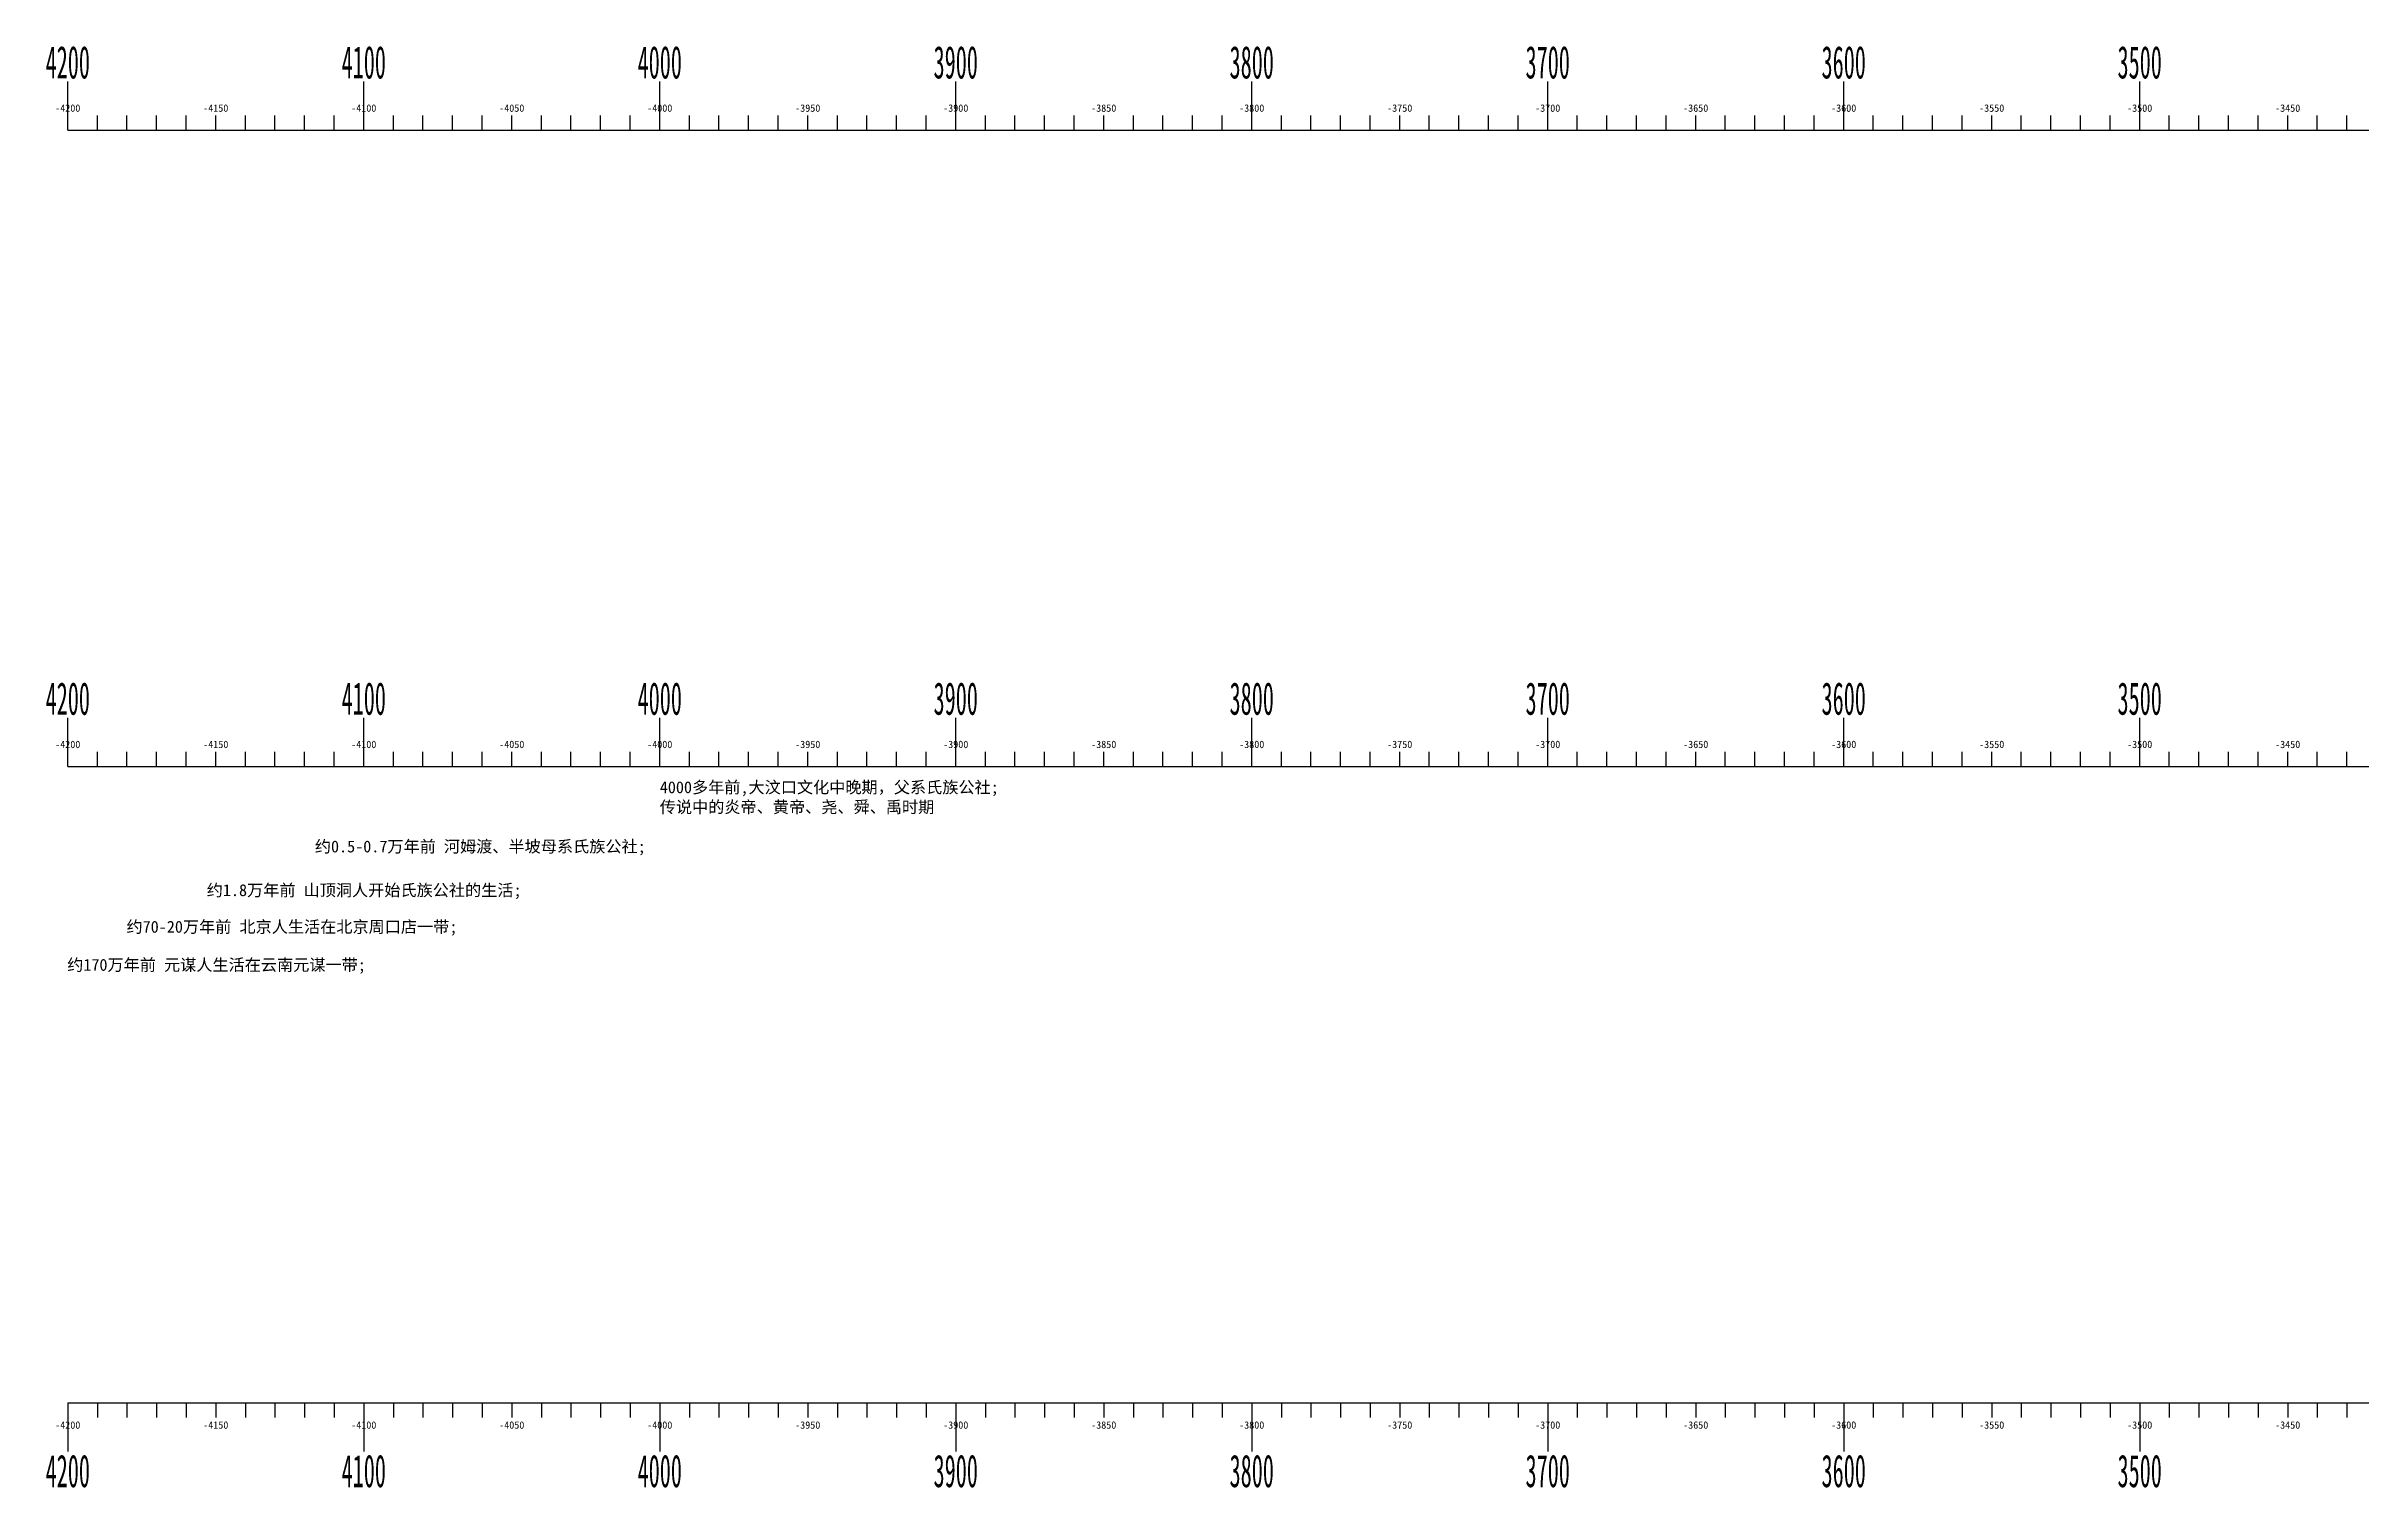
# Model space of a CAD drawing. Header units: millimetres. Extents: x 832 to 7246, y 34 to 740.
# Drawn here: x 832 to 1614, y 253 to 740 of the extents above; entities that cross this region are included whole.
import ezdxf
from ezdxf.enums import TextEntityAlignment as Align

# ---------------------------------------------------------------- set-up
doc = ezdxf.new("R2010")
doc.units = ezdxf.units.MM
doc.header["$LTSCALE"] = 0.3
for name, color, linetype in [('event', 7, 'Continuous'), ('基准', 7, 'Continuous'), ('朝代', 7, 'Continuous')]:
    doc.layers.add(name, color=color, linetype=linetype)
doc.styles.get("Standard").update_dxf_attribs({"font": ''})
doc.styles.get('Standard').set_extended_font_data('SimSun')

# ---------------------------------------------------------------- blocks, each defined once
blk = doc.blocks.new('h1')
blk.add_line((0, 0), (0, 5))
blk.add_attdef('22', text='', height=2.5).set_placement((0, 7.5), align=Align.MIDDLE_CENTER)
blk = doc.blocks.new('h8')
at = {"layer": '朝代', "color": 7}
blk.add_line((0, 0), (0, 16.5), dxfattribs=at)
at = {"layer": '朝代', "color": 1, "width": 0.5}
blk.add_attdef('00', text='', height=11, dxfattribs=at).set_placement((0, 23), align=Align.MIDDLE_CENTER)

msp = doc.modelspace()

# ---------------------------------------------------------------- linework, layer by layer
at = {"layer": '基准'}
for p, q in [((848.809, 711.294), (848.809, 716.294)), ((858.809, 711.294), (858.809, 716.294)), ((868.809, 711.294), (868.809, 716.294)), ((878.809, 711.294), (878.809, 716.294)), ((898.809, 711.294), (898.809, 716.294)), ((908.809, 711.294), (908.809, 716.294)), ((918.809, 711.294), (918.809, 716.294)), ((928.809, 711.294), (928.809, 716.294)), ((948.809, 711.294), (948.809, 716.294)), ((958.809, 711.294), (958.809, 716.294)), ((968.809, 711.294), (968.809, 716.294)), ((978.809, 711.294), (978.809, 716.294)), ((998.809, 711.294), (998.809, 716.294)), ((1008.809, 711.294), (1008.809, 716.294)), ((1018.809, 711.294), (1018.809, 716.294)), ((1028.809, 711.294), (1028.809, 716.294)), ((1048.809, 711.294), (1048.809, 716.294)), ((1058.809, 711.294), (1058.809, 716.294)), ((1068.809, 711.294), (1068.809, 716.294)), ((1078.809, 711.294), (1078.809, 716.294)), ((1098.809, 711.294), (1098.809, 716.294)), ((1108.809, 711.294), (1108.809, 716.294)), ((1118.809, 711.294), (1118.809, 716.294)), ((1128.809, 711.294), (1128.809, 716.294)), ((1148.809, 711.294), (1148.809, 716.294)), ((1158.809, 711.294), (1158.809, 716.294)), ((1168.809, 711.294), (1168.809, 716.294)), ((1178.809, 711.294), (1178.809, 716.294)), ((1198.809, 711.294), (1198.809, 716.294)), ((1208.809, 711.294), (1208.809, 716.294)), ((1218.809, 711.294), (1218.809, 716.294)), ((1228.809, 711.294), (1228.809, 716.294)), ((1248.809, 711.294), (1248.809, 716.294)), ((1258.809, 711.294), (1258.809, 716.294)), ((1268.809, 711.294), (1268.809, 716.294)), ((1278.809, 711.294), (1278.809, 716.294)), ((1298.809, 711.294), (1298.809, 716.294)), ((1308.809, 711.294), (1308.809, 716.294)), ((1318.809, 711.294), (1318.809, 716.294)), ((1328.809, 711.294), (1328.809, 716.294)), ((1348.809, 711.294), (1348.809, 716.294)), ((1358.809, 711.294), (1358.809, 716.294)), ((1368.809, 711.294), (1368.809, 716.294)), ((1378.809, 711.294), (1378.809, 716.294)), ((1398.809, 711.294), (1398.809, 716.294)), ((1408.809, 711.294), (1408.809, 716.294)), ((1418.809, 711.294), (1418.809, 716.294)), ((1428.809, 711.294), (1428.809, 716.294)), ((1448.809, 711.294), (1448.809, 716.294)), ((1458.809, 711.294), (1458.809, 716.294)), ((1468.809, 711.294), (1468.809, 716.294)), ((1478.809, 711.294), (1478.809, 716.294)), ((1498.809, 711.294), (1498.809, 716.294)), ((1508.809, 711.294), (1508.809, 716.294)), ((1518.809, 711.294), (1518.809, 716.294)), ((1528.809, 711.294), (1528.809, 716.294)), ((1548.809, 711.294), (1548.809, 716.294)), ((1558.809, 711.294), (1558.809, 716.294)), ((1568.809, 711.294), (1568.809, 716.294)), ((1578.809, 711.294), (1578.809, 716.294)), ((1598.809, 711.294), (1598.809, 716.294)), ((1608.809, 711.294), (1608.809, 716.294)), ((838.809, 711.294), (7238.809, 711.294)), ((848.809, 496.294), (848.809, 501.294)), ((858.809, 496.294), (858.809, 501.294)), ((868.809, 496.294), (868.809, 501.294)), ((878.809, 496.294), (878.809, 501.294)), ((898.809, 496.294), (898.809, 501.294)), ((908.809, 496.294), (908.809, 501.294)), ((918.809, 496.294), (918.809, 501.294)), ((928.809, 496.294), (928.809, 501.294)), ((948.809, 496.294), (948.809, 501.294)), ((958.809, 496.294), (958.809, 501.294)), ((968.809, 496.294), (968.809, 501.294)), ((978.809, 496.294), (978.809, 501.294)), ((998.809, 496.294), (998.809, 501.294)), ((1008.809, 496.294), (1008.809, 501.294)), ((1018.809, 496.294), (1018.809, 501.294)), ((1028.809, 496.294), (1028.809, 501.294)), ((1048.809, 496.294), (1048.809, 501.294)), ((1058.809, 496.294), (1058.809, 501.294)), ((1068.809, 496.294), (1068.809, 501.294)), ((1078.809, 496.294), (1078.809, 501.294)), ((1098.809, 496.294), (1098.809, 501.294)), ((1108.809, 496.294), (1108.809, 501.294)), ((1118.809, 496.294), (1118.809, 501.294)), ((1128.809, 496.294), (1128.809, 501.294)), ((1148.809, 496.294), (1148.809, 501.294)), ((1158.809, 496.294), (1158.809, 501.294)), ((1168.809, 496.294), (1168.809, 501.294)), ((1178.809, 496.294), (1178.809, 501.294)), ((1198.809, 496.294), (1198.809, 501.294)), ((1208.809, 496.294), (1208.809, 501.294)), ((1218.809, 496.294), (1218.809, 501.294)), ((1228.809, 496.294), (1228.809, 501.294)), ((1248.809, 496.294), (1248.809, 501.294)), ((1258.809, 496.294), (1258.809, 501.294)), ((1268.809, 496.294), (1268.809, 501.294)), ((1278.809, 496.294), (1278.809, 501.294)), ((1298.809, 496.294), (1298.809, 501.294)), ((1308.809, 496.294), (1308.809, 501.294)), ((1318.809, 496.294), (1318.809, 501.294)), ((1328.809, 496.294), (1328.809, 501.294)), ((1348.809, 496.294), (1348.809, 501.294)), ((1358.809, 496.294), (1358.809, 501.294)), ((1368.809, 496.294), (1368.809, 501.294)), ((1378.809, 496.294), (1378.809, 501.294)), ((1398.809, 496.294), (1398.809, 501.294)), ((1408.809, 496.294), (1408.809, 501.294)), ((1418.809, 496.294), (1418.809, 501.294)), ((1428.809, 496.294), (1428.809, 501.294)), ((1448.809, 496.294), (1448.809, 501.294)), ((1458.809, 496.294), (1458.809, 501.294)), ((1468.809, 496.294), (1468.809, 501.294)), ((1478.809, 496.294), (1478.809, 501.294)), ((1498.809, 496.294), (1498.809, 501.294)), ((1508.809, 496.294), (1508.809, 501.294)), ((1518.809, 496.294), (1518.809, 501.294)), ((1528.809, 496.294), (1528.809, 501.294)), ((1548.809, 496.294), (1548.809, 501.294)), ((1558.809, 496.294), (1558.809, 501.294)), ((1568.809, 496.294), (1568.809, 501.294)), ((1578.809, 496.294), (1578.809, 501.294)), ((1598.809, 496.294), (1598.809, 501.294)), ((1608.809, 496.294), (1608.809, 501.294)), ((838.809, 496.294), (7238.809, 496.294)), ((838.809, 281.294), (7238.809, 281.294)), ((838.809, 281.294), (7238.809, 281.294)), ((838.809, 281.294), (7238.809, 281.294)), ((838.809, 281.294), (7238.809, 281.294)), ((838.809, 281.294), (7238.809, 281.294)), ((848.809, 281.294), (848.809, 276.294)), ((858.809, 281.294), (858.809, 276.294)), ((868.809, 281.294), (868.809, 276.294)), ((878.809, 281.294), (878.809, 276.294)), ((898.809, 281.294), (898.809, 276.294)), ((908.809, 281.294), (908.809, 276.294)), ((918.809, 281.294), (918.809, 276.294)), ((928.809, 281.294), (928.809, 276.294)), ((948.809, 281.294), (948.809, 276.294)), ((958.809, 281.294), (958.809, 276.294)), ((968.809, 281.294), (968.809, 276.294)), ((978.809, 281.294), (978.809, 276.294)), ((998.809, 281.294), (998.809, 276.294)), ((1008.809, 281.294), (1008.809, 276.294)), ((1018.809, 281.294), (1018.809, 276.294)), ((1028.809, 281.294), (1028.809, 276.294)), ((1048.809, 281.294), (1048.809, 276.294)), ((1058.809, 281.294), (1058.809, 276.294)), ((1068.809, 281.294), (1068.809, 276.294)), ((1078.809, 281.294), (1078.809, 276.294)), ((1098.809, 281.294), (1098.809, 276.294)), ((1108.809, 281.294), (1108.809, 276.294)), ((1118.809, 281.294), (1118.809, 276.294)), ((1128.809, 281.294), (1128.809, 276.294)), ((1148.809, 281.294), (1148.809, 276.294)), ((1158.809, 281.294), (1158.809, 276.294)), ((1168.809, 281.294), (1168.809, 276.294)), ((1178.809, 281.294), (1178.809, 276.294)), ((1198.809, 281.294), (1198.809, 276.294)), ((1208.809, 281.294), (1208.809, 276.294)), ((1218.809, 281.294), (1218.809, 276.294)), ((1228.809, 281.294), (1228.809, 276.294)), ((1248.809, 281.294), (1248.809, 276.294)), ((1258.809, 281.294), (1258.809, 276.294)), ((1268.809, 281.294), (1268.809, 276.294)), ((1278.809, 281.294), (1278.809, 276.294)), ((1298.809, 281.294), (1298.809, 276.294)), ((1308.809, 281.294), (1308.809, 276.294)), ((1318.809, 281.294), (1318.809, 276.294)), ((1328.809, 281.294), (1328.809, 276.294)), ((1348.809, 281.294), (1348.809, 276.294)), ((1358.809, 281.294), (1358.809, 276.294)), ((1368.809, 281.294), (1368.809, 276.294)), ((1378.809, 281.294), (1378.809, 276.294)), ((1398.809, 281.294), (1398.809, 276.294)), ((1408.809, 281.294), (1408.809, 276.294)), ((1418.809, 281.294), (1418.809, 276.294)), ((1428.809, 281.294), (1428.809, 276.294)), ((1448.809, 281.294), (1448.809, 276.294)), ((1458.809, 281.294), (1458.809, 276.294)), ((1468.809, 281.294), (1468.809, 276.294)), ((1478.809, 281.294), (1478.809, 276.294)), ((1498.809, 281.294), (1498.809, 276.294)), ((1508.809, 281.294), (1508.809, 276.294)), ((1518.809, 281.294), (1518.809, 276.294)), ((1528.809, 281.294), (1528.809, 276.294)), ((1548.809, 281.294), (1548.809, 276.294)), ((1558.809, 281.294), (1558.809, 276.294)), ((1568.809, 281.294), (1568.809, 276.294)), ((1578.809, 281.294), (1578.809, 276.294)), ((1598.809, 281.294), (1598.809, 276.294)), ((1608.809, 281.294), (1608.809, 276.294))]:
    msp.add_line(p, q, dxfattribs=at)

# ---------------------------------------------------------------- block references
for name, p, values in [('h8', (838.809, 711.294), {'00': '4200'}), ('h8', (938.809, 711.294), {'00': '4100'}), ('h8', (1038.809, 711.294), {'00': '4000'}), ('h8', (1138.809, 711.294), {'00': '3900'}), ('h8', (1238.809, 711.294), {'00': '3800'}), ('h8', (1338.809, 711.294), {'00': '3700'}), ('h8', (1438.809, 711.294), {'00': '3600'}), ('h8', (1538.809, 711.294), {'00': '3500'}), ('h1', (1188.809, 711.294), {'22': '-3850'}), ('h1', (1288.809, 711.294), {'22': '-3750'}), ('h1', (1388.809, 711.294), {'22': '-3650'}), ('h1', (1488.809, 711.294), {'22': '-3550'}), ('h1', (1588.809, 711.294), {'22': '-3450'}), ('h8', (838.809, 496.294), {'00': '4200'}), ('h8', (938.809, 496.294), {'00': '4100'}), ('h8', (1038.809, 496.294), {'00': '4000'}), ('h8', (1138.809, 496.294), {'00': '3900'}), ('h8', (1238.809, 496.294), {'00': '3800'}), ('h8', (1338.809, 496.294), {'00': '3700'}), ('h8', (1438.809, 496.294), {'00': '3600'}), ('h8', (1538.809, 496.294), {'00': '3500'}), ('h1', (1188.809, 496.294), {'22': '-3850'}), ('h1', (1288.809, 496.294), {'22': '-3750'}), ('h1', (1388.809, 496.294), {'22': '-3650'}), ('h1', (1488.809, 496.294), {'22': '-3550'}), ('h1', (1588.809, 496.294), {'22': '-3450'})]:
    msp.add_blockref(name, p, dxfattribs=at).add_auto_attribs(values)
ref = msp.add_blockref('h1', (838.809, 711.294), dxfattribs=dict(at, xscale=-1))
ref.add_attrib('22', '-4200', dxfattribs={"layer": '0', "color": 1, "height": 2.5}).set_placement((838.809, 718.794), align=Align.MIDDLE_CENTER)
ref = msp.add_blockref('h1', (888.809, 711.294), dxfattribs=dict(at, xscale=-1))
ref.add_attrib('22', '-4150', dxfattribs={"layer": '0', "height": 2.5}).set_placement((888.809, 718.794), align=Align.MIDDLE_CENTER)
ref = msp.add_blockref('h1', (938.809, 711.294), dxfattribs=dict(at, xscale=-1))
ref.add_attrib('22', '-4100', dxfattribs={"layer": '0', "color": 1, "height": 2.5}).set_placement((938.809, 718.794), align=Align.MIDDLE_CENTER)
ref = msp.add_blockref('h1', (988.809, 711.294), dxfattribs=dict(at, xscale=-1))
ref.add_attrib('22', '-4050', dxfattribs={"layer": '0', "height": 2.5}).set_placement((988.809, 718.794), align=Align.MIDDLE_CENTER)
ref = msp.add_blockref('h1', (1038.809, 711.294), dxfattribs=dict(at, xscale=-1))
ref.add_attrib('22', '-4000', dxfattribs={"layer": '0', "color": 1, "height": 2.5}).set_placement((1038.809, 718.794), align=Align.MIDDLE_CENTER)
ref = msp.add_blockref('h1', (1088.809, 711.294), dxfattribs=dict(at, xscale=-1))
ref.add_attrib('22', '-3950', dxfattribs={"layer": '0', "height": 2.5}).set_placement((1088.809, 718.794), align=Align.MIDDLE_CENTER)
ref = msp.add_blockref('h1', (1138.809, 711.294), dxfattribs=at)
ref.add_attrib('22', '-3900', dxfattribs={"layer": '0', "color": 1, "height": 2.5}).set_placement((1138.809, 718.794), align=Align.MIDDLE_CENTER)
ref = msp.add_blockref('h1', (1238.809, 711.294), dxfattribs=at)
ref.add_attrib('22', '-3800', dxfattribs={"layer": '0', "color": 1, "height": 2.5}).set_placement((1238.809, 718.794), align=Align.MIDDLE_CENTER)
ref = msp.add_blockref('h1', (1338.809, 711.294), dxfattribs=at)
ref.add_attrib('22', '-3700', dxfattribs={"layer": '0', "color": 1, "height": 2.5}).set_placement((1338.809, 718.794), align=Align.MIDDLE_CENTER)
ref = msp.add_blockref('h1', (1438.809, 711.294), dxfattribs=at)
ref.add_attrib('22', '-3600', dxfattribs={"layer": '0', "color": 1, "height": 2.5}).set_placement((1438.809, 718.794), align=Align.MIDDLE_CENTER)
ref = msp.add_blockref('h1', (1538.809, 711.294), dxfattribs=at)
ref.add_attrib('22', '-3500', dxfattribs={"layer": '0', "color": 1, "height": 2.5}).set_placement((1538.809, 718.794), align=Align.MIDDLE_CENTER)
ref = msp.add_blockref('h1', (838.809, 496.294), dxfattribs=dict(at, xscale=-1))
ref.add_attrib('22', '-4200', dxfattribs={"layer": '0', "color": 1, "height": 2.5}).set_placement((838.809, 503.794), align=Align.MIDDLE_CENTER)
ref = msp.add_blockref('h1', (888.809, 496.294), dxfattribs=dict(at, xscale=-1))
ref.add_attrib('22', '-4150', dxfattribs={"layer": '0', "height": 2.5}).set_placement((888.809, 503.794), align=Align.MIDDLE_CENTER)
ref = msp.add_blockref('h1', (938.809, 496.294), dxfattribs=dict(at, xscale=-1))
ref.add_attrib('22', '-4100', dxfattribs={"layer": '0', "color": 1, "height": 2.5}).set_placement((938.809, 503.794), align=Align.MIDDLE_CENTER)
ref = msp.add_blockref('h1', (988.809, 496.294), dxfattribs=dict(at, xscale=-1))
ref.add_attrib('22', '-4050', dxfattribs={"layer": '0', "height": 2.5}).set_placement((988.809, 503.794), align=Align.MIDDLE_CENTER)
ref = msp.add_blockref('h1', (1038.809, 496.294), dxfattribs=dict(at, xscale=-1))
ref.add_attrib('22', '-4000', dxfattribs={"layer": '0', "color": 1, "height": 2.5}).set_placement((1038.809, 503.794), align=Align.MIDDLE_CENTER)
ref = msp.add_blockref('h1', (1088.809, 496.294), dxfattribs=dict(at, xscale=-1))
ref.add_attrib('22', '-3950', dxfattribs={"layer": '0', "height": 2.5}).set_placement((1088.809, 503.794), align=Align.MIDDLE_CENTER)
ref = msp.add_blockref('h1', (1138.809, 496.294), dxfattribs=at)
ref.add_attrib('22', '-3900', dxfattribs={"layer": '0', "color": 1, "height": 2.5}).set_placement((1138.809, 503.794), align=Align.MIDDLE_CENTER)
ref = msp.add_blockref('h1', (1238.809, 496.294), dxfattribs=at)
ref.add_attrib('22', '-3800', dxfattribs={"layer": '0', "color": 1, "height": 2.5}).set_placement((1238.809, 503.794), align=Align.MIDDLE_CENTER)
ref = msp.add_blockref('h1', (1338.809, 496.294), dxfattribs=at)
ref.add_attrib('22', '-3700', dxfattribs={"layer": '0', "color": 1, "height": 2.5}).set_placement((1338.809, 503.794), align=Align.MIDDLE_CENTER)
ref = msp.add_blockref('h1', (1438.809, 496.294), dxfattribs=at)
ref.add_attrib('22', '-3600', dxfattribs={"layer": '0', "color": 1, "height": 2.5}).set_placement((1438.809, 503.794), align=Align.MIDDLE_CENTER)
ref = msp.add_blockref('h1', (1538.809, 496.294), dxfattribs=at)
ref.add_attrib('22', '-3500', dxfattribs={"layer": '0', "color": 1, "height": 2.5}).set_placement((1538.809, 503.794), align=Align.MIDDLE_CENTER)
ref = msp.add_blockref('h8', (838.809, 281.294), dxfattribs=dict(at, xscale=-1, rotation=180))
ref.add_attrib('00', '4200', dxfattribs={"layer": '朝代', "color": 1, "height": 11, "width": 0.5}).set_placement((838.811, 258.294), align=Align.MIDDLE_CENTER)
ref = msp.add_blockref('h1', (838.809, 281.294), dxfattribs=dict(at, rotation=180))
ref.add_attrib('22', '-4200', dxfattribs={"layer": '0', "color": 1, "height": 2.5}).set_placement((838.809, 273.794), align=Align.MIDDLE_CENTER)
ref = msp.add_blockref('h1', (888.809, 281.294), dxfattribs=dict(at, rotation=180))
ref.add_attrib('22', '-4150', dxfattribs={"layer": '0', "height": 2.5}).set_placement((888.809, 273.794), align=Align.MIDDLE_CENTER)
ref = msp.add_blockref('h8', (938.809, 281.294), dxfattribs=dict(at, xscale=-1, rotation=180))
ref.add_attrib('00', '4100', dxfattribs={"layer": '朝代', "color": 1, "height": 11, "width": 0.5}).set_placement((938.811, 258.294), align=Align.MIDDLE_CENTER)
ref = msp.add_blockref('h1', (938.809, 281.294), dxfattribs=dict(at, rotation=180))
ref.add_attrib('22', '-4100', dxfattribs={"layer": '0', "color": 1, "height": 2.5}).set_placement((938.809, 273.794), align=Align.MIDDLE_CENTER)
ref = msp.add_blockref('h1', (988.809, 281.294), dxfattribs=dict(at, rotation=180))
ref.add_attrib('22', '-4050', dxfattribs={"layer": '0', "height": 2.5}).set_placement((988.809, 273.794), align=Align.MIDDLE_CENTER)
ref = msp.add_blockref('h8', (1038.809, 281.294), dxfattribs=dict(at, xscale=-1, rotation=180))
ref.add_attrib('00', '4000', dxfattribs={"layer": '朝代', "color": 1, "height": 11, "width": 0.5}).set_placement((1038.811, 258.294), align=Align.MIDDLE_CENTER)
ref = msp.add_blockref('h1', (1038.809, 281.294), dxfattribs=dict(at, rotation=180))
ref.add_attrib('22', '-4000', dxfattribs={"layer": '0', "color": 1, "height": 2.5}).set_placement((1038.809, 273.794), align=Align.MIDDLE_CENTER)
ref = msp.add_blockref('h1', (1088.809, 281.294), dxfattribs=dict(at, rotation=180))
ref.add_attrib('22', '-3950', dxfattribs={"layer": '0', "height": 2.5}).set_placement((1088.809, 273.794), align=Align.MIDDLE_CENTER)
ref = msp.add_blockref('h8', (1138.809, 281.294), dxfattribs=dict(at, xscale=-1, rotation=180))
ref.add_attrib('00', '3900', dxfattribs={"layer": '朝代', "color": 1, "height": 11, "width": 0.5}).set_placement((1138.811, 258.294), align=Align.MIDDLE_CENTER)
ref = msp.add_blockref('h1', (1138.809, 281.294), dxfattribs=dict(at, xscale=-1, rotation=180))
ref.add_attrib('22', '-3900', dxfattribs={"layer": '0', "color": 1, "height": 2.5}).set_placement((1138.809, 273.794), align=Align.MIDDLE_CENTER)
ref = msp.add_blockref('h1', (1188.809, 281.294), dxfattribs=dict(at, xscale=-1, rotation=180))
ref.add_attrib('22', '-3850', dxfattribs={"layer": '0', "height": 2.5}).set_placement((1188.809, 273.794), align=Align.MIDDLE_CENTER)
ref = msp.add_blockref('h8', (1238.809, 281.294), dxfattribs=dict(at, xscale=-1, rotation=180))
ref.add_attrib('00', '3800', dxfattribs={"layer": '朝代', "color": 1, "height": 11, "width": 0.5}).set_placement((1238.811, 258.294), align=Align.MIDDLE_CENTER)
ref = msp.add_blockref('h1', (1238.809, 281.294), dxfattribs=dict(at, xscale=-1, rotation=180))
ref.add_attrib('22', '-3800', dxfattribs={"layer": '0', "color": 1, "height": 2.5}).set_placement((1238.809, 273.794), align=Align.MIDDLE_CENTER)
ref = msp.add_blockref('h1', (1288.809, 281.294), dxfattribs=dict(at, xscale=-1, rotation=180))
ref.add_attrib('22', '-3750', dxfattribs={"layer": '0', "height": 2.5}).set_placement((1288.809, 273.794), align=Align.MIDDLE_CENTER)
ref = msp.add_blockref('h8', (1338.809, 281.294), dxfattribs=dict(at, xscale=-1, rotation=180))
ref.add_attrib('00', '3700', dxfattribs={"layer": '朝代', "color": 1, "height": 11, "width": 0.5}).set_placement((1338.811, 258.294), align=Align.MIDDLE_CENTER)
ref = msp.add_blockref('h1', (1338.809, 281.294), dxfattribs=dict(at, xscale=-1, rotation=180))
ref.add_attrib('22', '-3700', dxfattribs={"layer": '0', "color": 1, "height": 2.5}).set_placement((1338.809, 273.794), align=Align.MIDDLE_CENTER)
ref = msp.add_blockref('h1', (1388.809, 281.294), dxfattribs=dict(at, xscale=-1, rotation=180))
ref.add_attrib('22', '-3650', dxfattribs={"layer": '0', "height": 2.5}).set_placement((1388.809, 273.794), align=Align.MIDDLE_CENTER)
ref = msp.add_blockref('h8', (1438.809, 281.294), dxfattribs=dict(at, xscale=-1, rotation=180))
ref.add_attrib('00', '3600', dxfattribs={"layer": '朝代', "color": 1, "height": 11, "width": 0.5}).set_placement((1438.811, 258.294), align=Align.MIDDLE_CENTER)
ref = msp.add_blockref('h1', (1438.809, 281.294), dxfattribs=dict(at, xscale=-1, rotation=180))
ref.add_attrib('22', '-3600', dxfattribs={"layer": '0', "color": 1, "height": 2.5}).set_placement((1438.809, 273.794), align=Align.MIDDLE_CENTER)
ref = msp.add_blockref('h1', (1488.809, 281.294), dxfattribs=dict(at, xscale=-1, rotation=180))
ref.add_attrib('22', '-3550', dxfattribs={"layer": '0', "height": 2.5}).set_placement((1488.809, 273.794), align=Align.MIDDLE_CENTER)
ref = msp.add_blockref('h8', (1538.809, 281.294), dxfattribs=dict(at, xscale=-1, rotation=180))
ref.add_attrib('00', '3500', dxfattribs={"layer": '朝代', "color": 1, "height": 11, "width": 0.5}).set_placement((1538.811, 258.294), align=Align.MIDDLE_CENTER)
ref = msp.add_blockref('h1', (1538.809, 281.294), dxfattribs=dict(at, xscale=-1, rotation=180))
ref.add_attrib('22', '-3500', dxfattribs={"layer": '0', "color": 1, "height": 2.5}).set_placement((1538.809, 273.794), align=Align.MIDDLE_CENTER)
ref = msp.add_blockref('h1', (1588.809, 281.294), dxfattribs=dict(at, xscale=-1, rotation=180))
ref.add_attrib('22', '-3450', dxfattribs={"layer": '0', "height": 2.5}).set_placement((1588.809, 273.794), align=Align.MIDDLE_CENTER)

# ---------------------------------------------------------------- texts
at = {"layer": 'event', "char_height": 4, "attachment_point": 1}
for s, insert, width in [('4000多年前,大汶口文化中晚期，父系氏族公社;\\P传说中的炎帝、黄帝、尧、舜、禹时期', (1038.811, 491.294), 128.60605), ('{\\fSimSun|b0|i0|c134|p2;约\\fSimSun|b0|i0|c0|p2;0.5-0.7\\fSimSun|b0|i0|c134|p2;万年前 河姆渡、半坡母系氏族公社\\fSimSun|b0|i0|c0|p2;;}', (922.285, 471.294), 117.43547), ('{\\fSimSun|b0|i0|c134|p2;约\\fSimSun|b0|i0|c0|p2;1.8\\fSimSun|b0|i0|c134|p2;万年前 山顶洞人开始氏族公社的生活\\fSimSun|b0|i0|c0|p2;;}', (885.758, 456.523), 122.44524), ('{\\fSimSun|b0|i0|c134|p2;约\\fSimSun|b0|i0|c0|p2;70-20\\fSimSun|b0|i0|c134|p2;万年前 北京人生活在北京周口店一带\\fSimSun|b0|i0|c0|p2;;}', (858.647, 444.159), 122.44524), ('{\\fSimSun|b0|i0|c134|p2;约\\fSimSun|b0|i0|c0|p2;170\\fSimSun|b0|i0|c134|p2;万年前 元谋人生活在云南元谋一带\\fSimSun|b0|i0|c0|p2;;}', (838.608, 431.294), 122.44524)]:
    msp.add_mtext(s, dxfattribs=dict(at, insert=insert, width=width))

doc.saveas('drawing.dxf')
